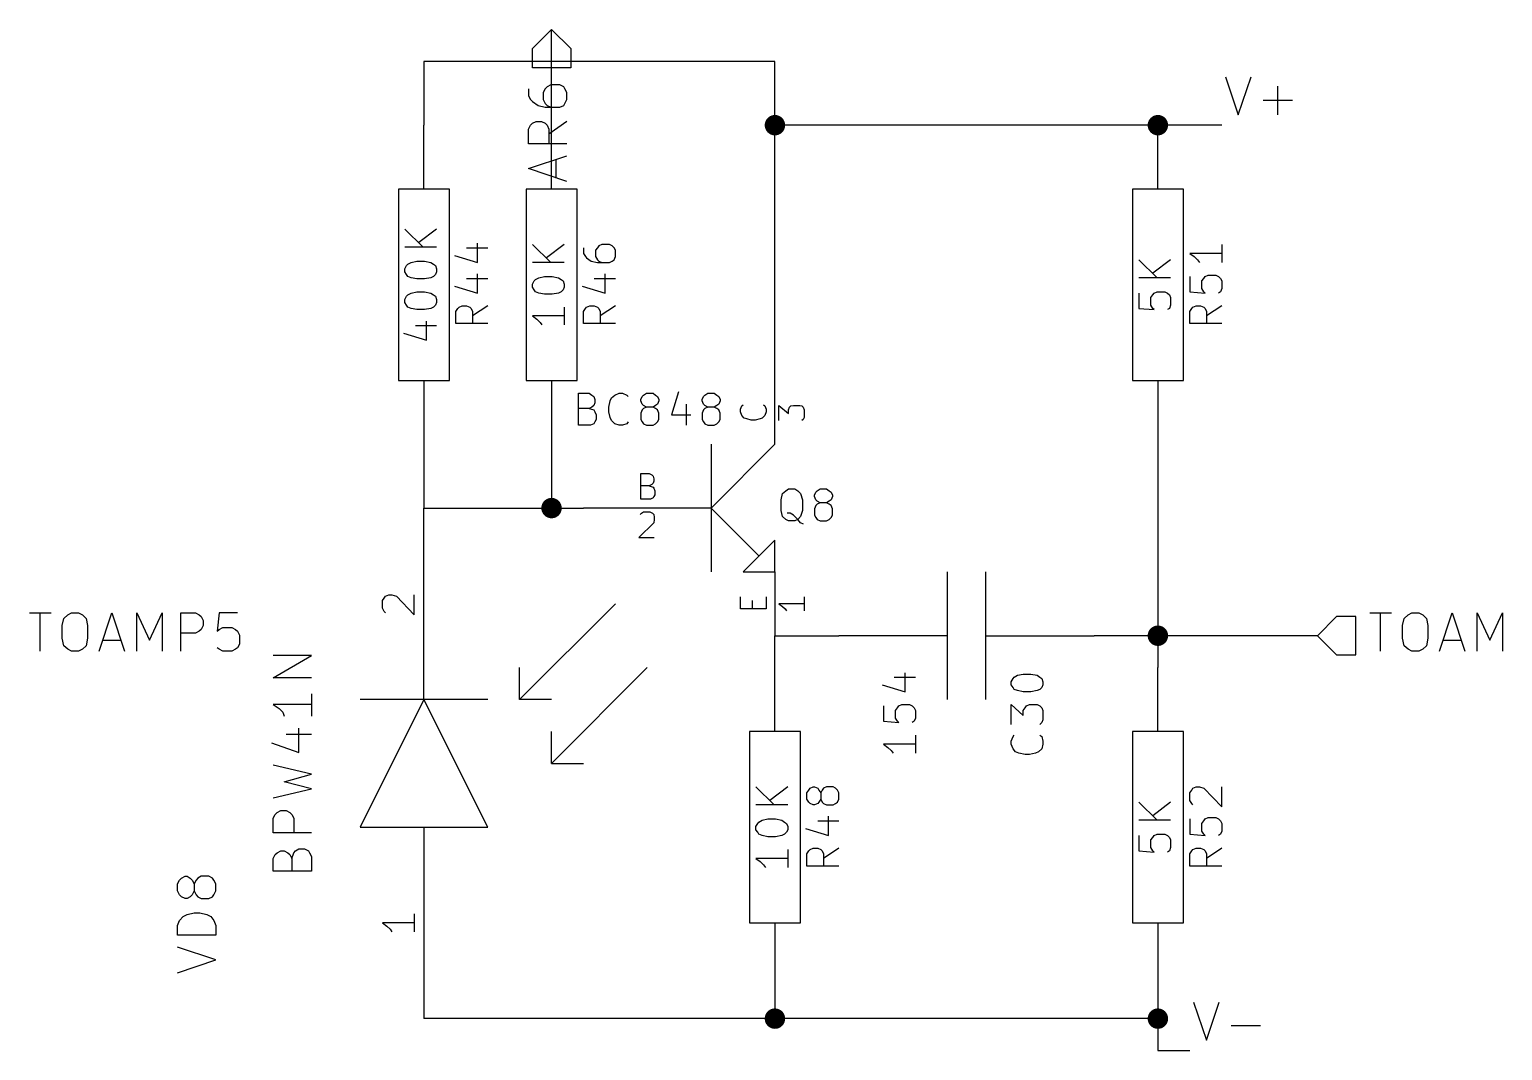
# Model space of a CAD drawing. Extents: x 4000 to 113000, y 4000 to 78670.
# Drawn here: x 66320 to 89400, y 37670 to 53670 of the extents above; entities that cross this region are included whole.
import ezdxf

# ---------------------------------------------------------------- set-up
doc = ezdxf.new("R2010")
doc.units = 0
doc.layers.add('BLACK', color=1, linetype='CONTINUOUS')

msp = doc.modelspace()

# ---------------------------------------------------------------- linework, layer by layer
at = {"layer": 'BLACK'}
for p, q in [((74200, 53370), (74500, 53670)), ((74500, 52170), (74500, 53670)), ((74500, 53670), (74800, 53370)), ((74200, 53070), (74200, 53370)), ((74800, 53370), (74800, 53070)), ((78000, 53170), (72500, 53170)), ((72500, 53170), (72500, 52170)), ((78000, 48170), (78000, 53170)), ((74800, 53070), (74200, 53070)), ((85060, 52930), (85260, 52330)), ((85260, 52330), (85460, 52930)), ((74140, 52740), (74140, 52630)), ((74140, 52630), (74170, 52570)), ((74400, 52740), (74370, 52680)), ((74370, 52680), (74370, 52570)), ((74430, 52770), (74400, 52740)), ((74490, 52800), (74430, 52770)), ((74630, 52800), (74490, 52800)), ((74690, 52770), (74630, 52800)), ((74710, 52740), (74690, 52770)), ((74740, 52680), (74710, 52740)), ((74740, 52570), (74740, 52680)), ((85880, 52330), (85880, 52780)), ((74170, 52570), (74200, 52540)), ((74200, 52540), (74290, 52480)), ((74290, 52480), (74400, 52450)), ((74370, 52570), (74400, 52510)), ((74400, 52510), (74430, 52480)), ((74400, 52450), (74630, 52450)), ((74430, 52480), (74490, 52450)), ((74630, 52450), (74690, 52480)), ((74690, 52480), (74710, 52510)), ((74710, 52510), (74740, 52570)), ((85650, 52560), (86110, 52560)), ((72500, 51170), (72500, 52170)), ((74140, 52110), (74170, 52170)), ((74170, 52170), (74200, 52200)), ((74200, 52200), (74260, 52230)), ((74260, 52230), (74340, 52230)), ((74340, 52230), (74400, 52200)), ((74400, 52200), (74430, 52170)), ((74430, 52170), (74460, 52110)), ((74740, 52230), (74460, 52030)), ((74500, 51170), (74500, 52170)), ((85000, 52170), (78000, 52170)), ((84000, 51170), (84000, 52170)), ((74140, 51880), (74140, 52110)), ((74460, 52110), (74460, 51880)), ((74740, 51880), (74140, 51880)), ((74140, 51490), (74740, 51690)), ((74740, 51290), (74140, 51490)), ((74570, 51340), (74570, 51630)), ((72100, 51170), (72100, 48170)), ((72900, 51170), (72100, 51170)), ((72900, 48170), (72900, 51170)), ((74100, 51170), (74100, 48170)), ((74900, 51170), (74100, 51170)), ((74900, 48170), (74900, 51170)), ((83600, 51170), (83600, 48170)), ((84400, 51170), (83600, 51170)), ((84400, 48170), (84400, 51170)), ((72200, 50540), (72490, 50260)), ((72700, 50540), (72420, 50330)), ((73340, 50020), (73340, 50320)), ((72700, 50260), (72200, 50260)), ((72980, 50130), (73340, 50020)), ((73170, 50250), (73500, 50250)), ((74200, 50300), (74490, 50020)), ((74700, 50300), (74420, 50090)), ((75000, 50250), (75000, 50160)), ((75000, 50160), (75030, 50110)), ((75030, 50110), (75050, 50090)), ((75050, 50090), (75120, 50040)), ((75220, 50250), (75190, 50210)), ((75190, 50210), (75190, 50110)), ((75190, 50110), (75220, 50060)), ((75240, 50280), (75220, 50250)), ((75290, 50300), (75240, 50280)), ((75410, 50300), (75290, 50300)), ((75450, 50280), (75410, 50300)), ((75480, 50250), (75450, 50280)), ((75500, 50210), (75480, 50250)), ((75480, 50060), (75500, 50110)), ((75500, 50110), (75500, 50210)), ((85000, 50160), (84500, 50160)), ((84500, 50160), (84570, 50110)), ((84570, 50110), (84620, 50060)), ((85000, 50300), (85000, 50020)), ((72200, 49920), (72230, 49970)), ((72200, 49870), (72200, 49920)), ((72230, 49830), (72200, 49870)), ((72230, 49970), (72250, 49990)), ((72250, 49990), (72300, 50020)), ((72300, 50020), (72390, 50040)), ((72390, 50040), (72510, 50040)), ((72510, 50040), (72610, 50020)), ((72610, 50020), (72650, 49990)), ((72650, 49990), (72680, 49970)), ((72680, 49970), (72700, 49920)), ((72700, 49870), (72680, 49830)), ((72700, 49920), (72700, 49870)), ((74700, 50020), (74200, 50020)), ((75120, 50040), (75220, 50020)), ((75220, 50060), (75240, 50040)), ((75220, 50020), (75410, 50020)), ((75240, 50040), (75290, 50020)), ((75410, 50020), (75450, 50040)), ((75450, 50040), (75480, 50060)), ((83700, 50060), (83990, 49780)), ((84200, 50060), (83920, 49850)), ((84620, 50060), (84650, 50020)), ((72250, 49800), (72230, 49830)), ((72300, 49780), (72250, 49800)), ((72390, 49760), (72300, 49780)), ((72510, 49760), (72390, 49760)), ((72610, 49780), (72510, 49760)), ((72650, 49800), (72610, 49780)), ((72680, 49830), (72650, 49800)), ((72980, 49650), (73340, 49540)), ((73170, 49770), (73500, 49770)), ((73340, 49540), (73340, 49840)), ((74200, 49680), (74230, 49730)), ((74200, 49630), (74200, 49680)), ((74230, 49590), (74200, 49630)), ((74230, 49730), (74250, 49750)), ((74250, 49750), (74300, 49780)), ((74300, 49780), (74390, 49800)), ((74390, 49800), (74510, 49800)), ((74510, 49800), (74610, 49780)), ((74610, 49780), (74650, 49750)), ((74650, 49750), (74680, 49730)), ((74680, 49730), (74700, 49680)), ((74700, 49630), (74680, 49590)), ((74700, 49680), (74700, 49630)), ((74980, 49650), (75340, 49540)), ((75170, 49770), (75500, 49770)), ((75340, 49540), (75340, 49840)), ((84200, 49780), (83700, 49780)), ((84500, 49800), (84500, 49560)), ((84690, 49730), (84720, 49770)), ((84690, 49610), (84690, 49730)), ((84720, 49770), (84740, 49800)), ((84740, 49800), (84790, 49820)), ((84790, 49820), (84910, 49820)), ((84910, 49820), (84950, 49800)), ((84950, 49800), (84980, 49770)), ((84980, 49770), (85000, 49730)), ((85000, 49730), (85000, 49610)), ((72200, 49440), (72230, 49490)), ((72200, 49390), (72200, 49440)), ((72230, 49490), (72250, 49510)), ((72250, 49510), (72300, 49540)), ((72300, 49540), (72390, 49560)), ((72390, 49560), (72510, 49560)), ((72510, 49560), (72610, 49540)), ((72610, 49540), (72650, 49510)), ((72650, 49510), (72680, 49490)), ((72680, 49490), (72700, 49440)), ((72700, 49440), (72700, 49390)), ((74250, 49560), (74230, 49590)), ((74300, 49540), (74250, 49560)), ((74390, 49520), (74300, 49540)), ((74510, 49520), (74390, 49520)), ((74610, 49540), (74510, 49520)), ((74650, 49560), (74610, 49540)), ((74680, 49590), (74650, 49560)), ((83700, 49540), (83700, 49300)), ((83890, 49470), (83920, 49510)), ((83890, 49350), (83890, 49470)), ((83920, 49510), (83940, 49540)), ((83940, 49540), (83990, 49560)), ((83990, 49560), (84110, 49560)), ((84110, 49560), (84150, 49540)), ((84150, 49540), (84180, 49510)), ((84180, 49510), (84200, 49470)), ((84200, 49470), (84200, 49350)), ((84500, 49560), (84740, 49540)), ((84720, 49560), (84690, 49610)), ((84740, 49540), (84720, 49560)), ((84980, 49560), (84950, 49540)), ((85000, 49610), (84980, 49560)), ((72230, 49350), (72200, 49390)), ((72250, 49320), (72230, 49350)), ((72300, 49300), (72250, 49320)), ((72390, 49280), (72300, 49300)), ((72510, 49280), (72390, 49280)), ((72610, 49300), (72510, 49280)), ((72650, 49320), (72610, 49300)), ((72680, 49350), (72650, 49320)), ((72700, 49390), (72680, 49350)), ((73000, 49250), (73030, 49300)), ((73000, 49060), (73000, 49250)), ((73030, 49300), (73050, 49320)), ((73050, 49320), (73100, 49340)), ((73100, 49340), (73170, 49340)), ((73170, 49340), (73220, 49320)), ((73220, 49320), (73240, 49300)), ((73240, 49300), (73260, 49250)), ((73500, 49340), (73260, 49180)), ((73260, 49250), (73260, 49060)), ((74700, 49180), (74200, 49180)), ((74200, 49180), (74270, 49130)), ((74700, 49320), (74700, 49040)), ((75000, 49250), (75030, 49300)), ((75000, 49060), (75000, 49250)), ((75030, 49300), (75050, 49320)), ((75050, 49320), (75100, 49340)), ((75100, 49340), (75170, 49340)), ((75170, 49340), (75220, 49320)), ((75220, 49320), (75240, 49300)), ((75240, 49300), (75260, 49250)), ((75500, 49340), (75260, 49180)), ((75260, 49250), (75260, 49060)), ((83700, 49300), (83940, 49280)), ((83920, 49300), (83890, 49350)), ((83940, 49280), (83920, 49300)), ((84180, 49300), (84150, 49280)), ((84200, 49350), (84180, 49300)), ((84500, 49250), (84530, 49300)), ((84500, 49060), (84500, 49250)), ((84530, 49300), (84550, 49320)), ((84550, 49320), (84600, 49340)), ((84600, 49340), (84670, 49340)), ((84670, 49340), (84720, 49320)), ((84720, 49320), (84740, 49300)), ((84740, 49300), (84760, 49250)), ((85000, 49340), (84760, 49180)), ((84760, 49250), (84760, 49060)), ((72370, 49030), (72700, 49030)), ((72540, 48800), (72540, 49100)), ((73500, 49060), (73000, 49060)), ((74270, 49130), (74320, 49080)), ((74320, 49080), (74350, 49040)), ((75500, 49060), (75000, 49060)), ((85000, 49060), (84500, 49060)), ((72180, 48910), (72540, 48800)), ((72100, 48170), (72900, 48170)), ((72500, 48170), (72500, 47170)), ((74100, 48170), (74900, 48170)), ((74500, 48170), (74500, 47170)), ((78000, 47170), (78000, 48170)), ((83600, 48170), (84400, 48170)), ((84000, 48170), (84000, 47170)), ((74920, 47470), (74920, 47970)), ((74920, 47970), (75090, 47970)), ((75090, 47970), (75130, 47940)), ((75130, 47940), (75160, 47920)), ((75160, 47780), (75130, 47750)), ((75160, 47920), (75180, 47870)), ((75180, 47820), (75160, 47780)), ((75180, 47870), (75180, 47820)), ((75400, 47750), (75420, 47850)), ((75420, 47850), (75440, 47900)), ((75440, 47900), (75490, 47940)), ((75490, 47940), (75560, 47970)), ((75560, 47970), (75610, 47970)), ((75610, 47970), (75680, 47940)), ((75680, 47940), (75700, 47920)), ((75900, 47870), (75920, 47920)), ((75900, 47850), (75900, 47870)), ((75920, 47800), (75900, 47850)), ((75920, 47920), (75940, 47940)), ((75940, 47780), (75920, 47800)), ((75940, 47940), (75990, 47970)), ((75990, 47750), (75940, 47780)), ((75990, 47970), (76090, 47970)), ((76090, 47970), (76130, 47940)), ((76130, 47780), (76090, 47750)), ((76130, 47940), (76160, 47920)), ((76160, 47800), (76130, 47780)), ((76160, 47920), (76180, 47870)), ((76180, 47850), (76160, 47800)), ((76180, 47870), (76180, 47850)), ((76490, 47990), (76380, 47630)), ((76610, 47800), (76610, 47470)), ((76860, 47870), (76880, 47920)), ((76860, 47850), (76860, 47870)), ((76880, 47800), (76860, 47850)), ((76880, 47920), (76900, 47940)), ((76900, 47780), (76880, 47800)), ((76900, 47940), (76950, 47970)), ((76950, 47750), (76900, 47780)), ((76950, 47970), (77050, 47970)), ((77050, 47970), (77090, 47940)), ((77090, 47780), (77050, 47750)), ((77090, 47940), (77120, 47920)), ((77120, 47800), (77090, 47780)), ((77120, 47920), (77140, 47870)), ((77140, 47850), (77120, 47800)), ((77140, 47870), (77140, 47850)), ((77480, 47770), (77500, 47790)), ((77820, 47790), (77840, 47770)), ((78060, 47540), (78060, 47780)), ((78060, 47780), (78210, 47650)), ((78250, 47770), (78290, 47780)), ((78290, 47780), (78390, 47780)), ((78390, 47780), (78420, 47770)), ((75090, 47730), (74920, 47730)), ((75130, 47750), (75090, 47730)), ((75090, 47730), (75160, 47710)), ((75160, 47710), (75180, 47680)), ((75180, 47680), (75200, 47630)), ((75200, 47560), (75180, 47520)), ((75200, 47630), (75200, 47560)), ((75400, 47680), (75400, 47750)), ((75420, 47590), (75400, 47680)), ((75440, 47540), (75420, 47590)), ((75920, 47710), (75900, 47660)), ((75900, 47660), (75900, 47560)), ((75900, 47560), (75920, 47520)), ((75940, 47730), (75920, 47710)), ((75990, 47750), (75940, 47730)), ((76090, 47750), (75990, 47750)), ((76130, 47730), (76090, 47750)), ((76160, 47710), (76130, 47730)), ((76180, 47660), (76160, 47710)), ((76160, 47520), (76180, 47560)), ((76180, 47560), (76180, 47660)), ((76380, 47630), (76680, 47630)), ((76880, 47710), (76860, 47660)), ((76860, 47660), (76860, 47560)), ((76860, 47560), (76880, 47520)), ((76900, 47730), (76880, 47710)), ((76950, 47750), (76900, 47730)), ((77050, 47750), (76950, 47750)), ((77090, 47730), (77050, 47750)), ((77120, 47710), (77090, 47730)), ((77140, 47660), (77120, 47710)), ((77120, 47520), (77140, 47560)), ((77140, 47560), (77140, 47660)), ((77460, 47720), (77480, 47770)), ((77460, 47680), (77460, 47720)), ((77480, 47620), (77460, 47680)), ((77520, 47580), (77480, 47620)), ((77560, 47570), (77520, 47580)), ((77630, 47550), (77560, 47570)), ((77690, 47550), (77630, 47550)), ((77770, 47570), (77690, 47550)), ((77800, 47580), (77770, 47570)), ((77840, 47620), (77800, 47580)), ((77840, 47770), (77860, 47720)), ((77860, 47680), (77840, 47620)), ((77860, 47720), (77860, 47680)), ((78210, 47710), (78230, 47750)), ((78210, 47650), (78210, 47710)), ((78230, 47750), (78250, 47770)), ((78420, 47770), (78440, 47750)), ((78440, 47560), (78420, 47540)), ((78440, 47750), (78460, 47710)), ((78460, 47590), (78440, 47560)), ((78460, 47710), (78460, 47590)), ((75110, 47470), (74920, 47470)), ((75160, 47490), (75110, 47470)), ((75180, 47520), (75160, 47490)), ((75490, 47490), (75440, 47540)), ((75560, 47470), (75490, 47490)), ((75610, 47470), (75560, 47470)), ((75680, 47490), (75610, 47470)), ((75700, 47520), (75680, 47490)), ((75920, 47520), (75940, 47490)), ((75940, 47490), (75990, 47470)), ((75990, 47470), (76090, 47470)), ((76090, 47470), (76130, 47490)), ((76130, 47490), (76160, 47520)), ((76880, 47520), (76900, 47490)), ((76900, 47490), (76950, 47470)), ((76950, 47470), (77050, 47470)), ((77050, 47470), (77090, 47490)), ((77090, 47490), (77120, 47520)), ((72500, 47170), (72500, 46170)), ((74500, 47170), (74500, 46170)), ((77000, 46170), (78000, 47170)), ((77000, 47170), (77000, 45170)), ((84000, 47170), (84000, 43670)), ((75900, 46310), (75900, 46710)), ((75900, 46710), (76030, 46710)), ((76030, 46710), (76070, 46690)), ((76070, 46690), (76090, 46670)), ((76090, 46670), (76100, 46630)), ((76100, 46630), (76100, 46590)), ((76030, 46520), (75900, 46520)), ((76070, 46540), (76030, 46520)), ((76030, 46520), (76090, 46500)), ((76090, 46560), (76070, 46540)), ((76100, 46590), (76090, 46560)), ((76090, 46500), (76100, 46480)), ((76100, 46480), (76120, 46440)), ((76120, 46440), (76120, 46380)), ((78100, 46300), (78120, 46400)), ((78120, 46400), (78170, 46440)), ((78170, 46440), (78210, 46470)), ((78210, 46470), (78310, 46470)), ((78310, 46470), (78360, 46440)), ((78360, 46440), (78400, 46400)), ((78400, 46400), (78430, 46300)), ((78620, 46370), (78640, 46420)), ((78640, 46420), (78660, 46440)), ((78660, 46440), (78710, 46470)), ((78710, 46470), (78810, 46470)), ((78810, 46470), (78850, 46440)), ((78850, 46440), (78880, 46420)), ((78880, 46420), (78900, 46370)), ((72500, 46170), (75000, 46170)), ((72500, 43170), (72500, 46170)), ((77000, 46170), (75000, 46170)), ((76050, 46310), (75900, 46310)), ((76090, 46330), (76050, 46310)), ((76100, 46350), (76090, 46330)), ((76120, 46380), (76100, 46350)), ((77000, 46170), (77750, 45420)), ((78100, 46130), (78100, 46300)), ((78430, 46300), (78430, 46130)), ((78620, 46350), (78620, 46370)), ((78640, 46300), (78620, 46350)), ((78640, 46210), (78620, 46160)), ((78620, 46160), (78620, 46060)), ((78660, 46280), (78640, 46300)), ((78660, 46230), (78640, 46210)), ((78710, 46250), (78660, 46280)), ((78710, 46250), (78660, 46230)), ((78810, 46250), (78710, 46250)), ((78850, 46280), (78810, 46250)), ((78850, 46230), (78810, 46250)), ((78880, 46300), (78850, 46280)), ((78880, 46210), (78850, 46230)), ((78900, 46350), (78880, 46300)), ((78900, 46160), (78880, 46210)), ((78900, 46370), (78900, 46350)), ((78900, 46060), (78900, 46160)), ((76100, 45940), (75870, 45710)), ((75890, 46070), (75910, 46090)), ((75910, 46090), (75940, 46110)), ((75940, 46110), (76040, 46110)), ((76040, 46110), (76080, 46090)), ((76080, 46090), (76100, 46070)), ((76100, 46070), (76110, 46030)), ((76110, 45990), (76100, 45940)), ((76110, 46030), (76110, 45990)), ((78120, 46040), (78100, 46130)), ((78170, 45990), (78120, 46040)), ((78210, 45970), (78170, 45990)), ((78240, 46090), (78190, 46090)), ((78310, 45970), (78210, 45970)), ((78290, 46060), (78240, 46090)), ((78360, 45990), (78290, 46060)), ((78360, 45990), (78310, 45970)), ((78400, 46040), (78360, 45990)), ((78400, 45940), (78360, 45990)), ((78430, 46130), (78400, 46040)), ((78450, 45920), (78400, 45940)), ((78620, 46060), (78640, 46020)), ((78640, 46020), (78660, 45990)), ((78660, 45990), (78710, 45970)), ((78710, 45970), (78810, 45970)), ((78810, 45970), (78850, 45990)), ((78850, 45990), (78880, 46020)), ((78880, 46020), (78900, 46060)), ((75870, 45710), (76110, 45710)), ((78000, 45670), (77500, 45170)), ((78000, 45170), (78000, 45670)), ((77500, 45170), (78000, 45170)), ((78000, 45170), (78000, 44170)), ((80700, 45170), (80700, 43170)), ((81300, 45170), (81300, 43170)), ((71880, 44760), (71900, 44790)), ((71900, 44790), (71950, 44810)), ((71950, 44810), (72000, 44810)), ((72000, 44810), (72070, 44790)), ((72070, 44790), (72350, 44500)), ((72350, 44500), (72350, 44810)), ((77460, 44590), (77460, 44780)), ((77860, 44780), (77860, 44590)), ((78460, 44780), (78460, 44560)), ((71850, 44720), (71880, 44760)), ((71850, 44600), (71850, 44720)), ((71880, 44550), (71850, 44600)), ((71900, 44530), (71880, 44550)), ((75500, 44670), (74000, 43170)), ((77860, 44590), (77460, 44590)), ((77650, 44590), (77650, 44720)), ((78460, 44670), (78060, 44670)), ((78060, 44670), (78120, 44630)), ((78120, 44630), (78160, 44590)), ((78160, 44590), (78180, 44560)), ((66320, 44530), (66660, 44530)), ((66490, 43930), (66490, 44530)), ((66830, 44330), (66860, 44440)), ((66830, 44130), (66830, 44330)), ((66860, 44440), (66920, 44500)), ((66920, 44500), (66980, 44530)), ((66980, 44530), (67090, 44530)), ((67090, 44530), (67150, 44500)), ((67150, 44500), (67210, 44440)), ((67210, 44440), (67230, 44330)), ((67230, 44330), (67230, 44130)), ((67410, 43930), (67610, 44530)), ((67610, 44530), (67810, 43930)), ((68000, 43930), (68000, 44530)), ((68000, 44530), (68200, 44100)), ((68200, 44100), (68400, 44530)), ((68400, 44530), (68400, 43930)), ((68690, 43930), (68690, 44530)), ((68690, 44530), (68920, 44530)), ((68920, 44530), (68980, 44500)), ((68980, 44500), (69010, 44470)), ((69010, 44470), (69040, 44410)), ((69040, 44330), (69010, 44270)), ((69040, 44410), (69040, 44330)), ((69290, 44530), (69260, 44240)), ((69580, 44530), (69290, 44530)), ((86800, 44470), (86500, 44170)), ((87100, 44470), (86800, 44470)), ((87100, 43870), (87100, 44470)), ((87320, 44530), (87660, 44530)), ((87490, 43930), (87490, 44530)), ((87830, 44330), (87860, 44440)), ((87830, 44130), (87830, 44330)), ((87860, 44440), (87920, 44500)), ((87920, 44500), (87980, 44530)), ((87980, 44530), (88090, 44530)), ((88090, 44530), (88150, 44500)), ((88150, 44500), (88210, 44440)), ((88210, 44440), (88230, 44330)), ((88230, 44330), (88230, 44130)), ((88410, 43930), (88610, 44530)), ((88610, 44530), (88810, 43930)), ((89000, 43930), (89000, 44530)), ((89000, 44530), (89200, 44100)), ((89200, 44100), (89400, 44530)), ((89400, 44530), (89400, 43930)), ((66860, 44010), (66830, 44130)), ((67230, 44130), (67210, 44010)), ((67460, 44100), (67750, 44100)), ((68920, 44210), (68690, 44210)), ((68980, 44240), (68920, 44210)), ((69010, 44270), (68980, 44240)), ((69260, 44240), (69290, 44270)), ((69290, 44270), (69350, 44300)), ((69350, 44300), (69490, 44300)), ((69490, 44300), (69550, 44270)), ((69550, 44270), (69580, 44240)), ((69580, 44240), (69610, 44180)), ((69610, 44180), (69610, 44040)), ((78000, 43670), (78000, 44170)), ((78000, 44170), (79000, 44170)), ((80700, 44170), (79000, 44170)), ((81300, 44170), (83000, 44170)), ((86500, 44170), (83000, 44170)), ((86500, 44170), (86800, 43870)), ((87860, 44010), (87830, 44130)), ((88230, 44130), (88210, 44010)), ((88460, 44100), (88750, 44100)), ((66920, 43960), (66860, 44010)), ((66980, 43930), (66920, 43960)), ((67090, 43930), (66980, 43930)), ((67150, 43960), (67090, 43930)), ((67210, 44010), (67150, 43960)), ((69290, 43960), (69260, 43980)), ((69350, 43930), (69290, 43960)), ((69490, 43930), (69350, 43930)), ((69550, 43960), (69490, 43930)), ((69580, 43980), (69550, 43960)), ((69610, 44040), (69580, 43980)), ((70140, 43510), (70740, 43860)), ((70740, 43860), (70140, 43860)), ((86800, 43870), (87100, 43870)), ((87920, 43960), (87860, 44010)), ((87980, 43930), (87920, 43960)), ((88090, 43930), (87980, 43930)), ((88150, 43960), (88090, 43930)), ((88210, 44010), (88150, 43960)), ((74000, 43170), (74000, 43670)), ((76000, 43670), (74500, 42170)), ((78000, 42670), (78000, 43670)), ((84000, 42670), (84000, 43670)), ((70740, 43510), (70140, 43510)), ((79680, 43400), (80040, 43290)), ((79870, 43520), (80200, 43520)), ((80040, 43290), (80040, 43590)), ((81700, 43450), (81730, 43500)), ((81700, 43400), (81700, 43450)), ((81730, 43360), (81700, 43400)), ((81730, 43500), (81750, 43520)), ((81750, 43520), (81800, 43550)), ((81800, 43550), (81890, 43570)), ((81890, 43570), (82010, 43570)), ((82010, 43570), (82110, 43550)), ((82110, 43550), (82150, 43520)), ((82150, 43520), (82180, 43500)), ((82180, 43500), (82200, 43450)), ((82200, 43400), (82180, 43360)), ((82200, 43450), (82200, 43400)), ((70740, 43260), (70740, 42910)), ((73500, 43170), (71500, 43170)), ((72500, 43170), (71500, 41170)), ((73500, 41170), (72500, 43170)), ((74500, 43170), (74000, 43170)), ((81750, 43330), (81730, 43360)), ((81800, 43310), (81750, 43330)), ((81890, 43290), (81800, 43310)), ((82010, 43290), (81890, 43290)), ((82110, 43310), (82010, 43290)), ((82150, 43330), (82110, 43310)), ((82180, 43360), (82150, 43330)), ((70740, 43090), (70140, 43090)), ((70140, 43090), (70230, 43030)), ((70230, 43030), (70290, 42970)), ((70290, 42970), (70310, 42910)), ((79700, 43070), (79700, 42830)), ((79890, 43000), (79920, 43040)), ((79890, 42880), (79890, 43000)), ((79920, 43040), (79940, 43070)), ((79940, 43070), (79990, 43090)), ((79990, 43090), (80110, 43090)), ((80110, 43090), (80150, 43070)), ((80150, 43070), (80180, 43040)), ((80180, 43040), (80200, 43000)), ((80200, 43000), (80200, 42880)), ((81700, 42780), (81700, 43090)), ((81700, 43090), (81890, 42920)), ((81890, 43000), (81920, 43040)), ((81890, 42920), (81890, 43000)), ((81920, 43040), (81940, 43070)), ((81940, 43070), (81990, 43090)), ((81990, 43090), (82110, 43090)), ((82110, 43090), (82150, 43070)), ((82150, 43070), (82180, 43040)), ((82180, 43040), (82200, 43000)), ((82200, 43000), (82200, 42850)), ((70540, 42340), (70540, 42720)), ((79700, 42830), (79940, 42810)), ((79920, 42830), (79890, 42880)), ((79940, 42810), (79920, 42830)), ((80180, 42830), (80150, 42810)), ((80200, 42880), (80180, 42830)), ((82180, 42810), (82150, 42780)), ((82200, 42850), (82180, 42810)), ((70110, 42490), (70540, 42340)), ((70340, 42630), (70740, 42630)), ((74500, 42170), (74500, 42670)), ((77600, 42670), (77600, 39670)), ((78400, 42670), (77600, 42670)), ((78400, 39670), (78400, 42670)), ((80200, 42470), (79700, 42470)), ((79700, 42470), (79770, 42420)), ((80200, 42610), (80200, 42330)), ((81700, 42520), (81730, 42590)), ((81700, 42470), (81700, 42520)), ((81730, 42400), (81700, 42470)), ((81730, 42590), (81750, 42610)), ((82150, 42610), (82180, 42590)), ((82180, 42590), (82200, 42520)), ((82200, 42470), (82180, 42400)), ((82200, 42520), (82200, 42470)), ((83600, 42670), (83600, 39670)), ((84400, 42670), (83600, 42670)), ((84400, 39670), (84400, 42670)), ((79770, 42420), (79820, 42370)), ((79820, 42370), (79850, 42330)), ((81770, 42350), (81730, 42400)), ((81820, 42330), (81770, 42350)), ((81920, 42310), (81820, 42330)), ((81990, 42310), (81920, 42310)), ((82080, 42330), (81990, 42310)), ((82130, 42350), (82080, 42330)), ((82180, 42400), (82130, 42350)), ((70740, 42000), (70140, 42140)), ((74500, 42170), (75000, 42170)), ((70310, 41880), (70740, 42000)), ((70740, 41770), (70310, 41880)), ((77700, 41800), (77990, 41520)), ((78200, 41800), (77920, 41590)), ((78530, 41750), (78550, 41780)), ((78550, 41780), (78600, 41800)), ((78600, 41800), (78620, 41800)), ((78620, 41800), (78670, 41780)), ((78670, 41780), (78690, 41750)), ((78760, 41780), (78740, 41750)), ((78810, 41800), (78760, 41780)), ((78910, 41800), (78810, 41800)), ((78950, 41780), (78910, 41800)), ((78980, 41750), (78950, 41780)), ((84530, 41750), (84550, 41780)), ((84550, 41780), (84600, 41800)), ((84600, 41800), (84650, 41800)), ((84650, 41800), (84720, 41780)), ((84720, 41780), (85000, 41490)), ((85000, 41490), (85000, 41800)), ((70140, 41630), (70740, 41770)), ((78500, 41710), (78530, 41750)), ((78500, 41610), (78500, 41710)), ((78530, 41560), (78500, 41610)), ((78550, 41540), (78530, 41560)), ((78690, 41560), (78670, 41540)), ((78690, 41750), (78720, 41710)), ((78720, 41610), (78690, 41560)), ((78740, 41750), (78720, 41710)), ((78720, 41710), (78720, 41610)), ((78720, 41610), (78740, 41560)), ((78740, 41560), (78760, 41540)), ((78950, 41540), (78980, 41560)), ((79000, 41710), (78980, 41750)), ((78980, 41560), (79000, 41610)), ((79000, 41610), (79000, 41710)), ((83700, 41560), (83990, 41280)), ((84200, 41560), (83920, 41350)), ((84500, 41710), (84530, 41750)), ((84500, 41590), (84500, 41710)), ((84530, 41540), (84500, 41590)), ((70140, 41310), (70170, 41370)), ((70170, 41370), (70200, 41400)), ((70200, 41400), (70260, 41430)), ((70260, 41430), (70340, 41430)), ((70340, 41430), (70400, 41400)), ((70400, 41400), (70430, 41370)), ((70430, 41370), (70460, 41310)), ((78200, 41520), (77700, 41520)), ((78600, 41520), (78550, 41540)), ((78620, 41520), (78600, 41520)), ((78670, 41540), (78620, 41520)), ((78760, 41540), (78810, 41520)), ((78810, 41520), (78910, 41520)), ((78840, 41040), (78840, 41340)), ((78910, 41520), (78950, 41540)), ((84550, 41520), (84530, 41540)), ((84740, 41300), (84790, 41320)), ((84790, 41320), (84910, 41320)), ((84910, 41320), (84950, 41300)), ((70140, 41080), (70140, 41310)), ((70460, 41310), (70460, 41080)), ((71500, 41170), (73000, 41170)), ((72500, 41170), (72500, 38170)), ((73000, 41170), (73500, 41170)), ((77700, 41180), (77730, 41230)), ((77700, 41130), (77700, 41180)), ((77730, 41090), (77700, 41130)), ((77730, 41230), (77750, 41250)), ((77750, 41060), (77730, 41090)), ((77750, 41250), (77800, 41280)), ((77800, 41280), (77890, 41300)), ((77890, 41300), (78010, 41300)), ((78010, 41300), (78110, 41280)), ((78110, 41280), (78150, 41250)), ((78150, 41250), (78180, 41230)), ((78180, 41090), (78150, 41060)), ((78180, 41230), (78200, 41180)), ((78200, 41130), (78180, 41090)), ((78200, 41180), (78200, 41130)), ((78480, 41150), (78840, 41040)), ((78670, 41270), (79000, 41270)), ((84200, 41280), (83700, 41280)), ((84500, 41300), (84500, 41060)), ((84690, 41230), (84720, 41270)), ((84690, 41110), (84690, 41230)), ((84720, 41060), (84690, 41110)), ((84720, 41270), (84740, 41300)), ((84950, 41300), (84980, 41270)), ((84980, 41270), (85000, 41230)), ((85000, 41110), (84980, 41060)), ((85000, 41230), (85000, 41110)), ((70740, 41080), (70140, 41080)), ((77800, 41040), (77750, 41060)), ((77890, 41020), (77800, 41040)), ((78010, 41020), (77890, 41020)), ((78110, 41040), (78010, 41020)), ((78150, 41060), (78110, 41040)), ((83700, 41040), (83700, 40800)), ((83890, 40970), (83920, 41010)), ((83890, 40850), (83890, 40970)), ((83920, 41010), (83940, 41040)), ((83940, 41040), (83990, 41060)), ((83990, 41060), (84110, 41060)), ((84110, 41060), (84150, 41040)), ((84150, 41040), (84180, 41010)), ((84180, 41010), (84200, 40970)), ((84200, 40970), (84200, 40850)), ((84500, 41060), (84740, 41040)), ((84740, 41040), (84720, 41060)), ((84980, 41060), (84950, 41040)), ((70140, 40680), (70170, 40740)), ((70140, 40480), (70140, 40680)), ((70170, 40740), (70200, 40770)), ((70200, 40770), (70260, 40800)), ((70260, 40800), (70310, 40800)), ((70310, 40800), (70370, 40770)), ((70370, 40770), (70400, 40740)), ((70400, 40740), (70430, 40680)), ((70430, 40680), (70460, 40770)), ((70430, 40680), (70430, 40480)), ((70460, 40770), (70490, 40800)), ((70490, 40800), (70540, 40830)), ((70540, 40830), (70630, 40830)), ((70630, 40830), (70690, 40800)), ((70690, 40800), (70710, 40770)), ((70710, 40770), (70740, 40710)), ((70740, 40710), (70740, 40480)), ((78200, 40680), (77700, 40680)), ((77700, 40680), (77770, 40630)), ((77770, 40630), (77820, 40580)), ((78200, 40820), (78200, 40540)), ((78500, 40750), (78530, 40800)), ((78500, 40560), (78500, 40750)), ((78530, 40800), (78550, 40820)), ((78550, 40820), (78600, 40840)), ((78600, 40840), (78670, 40840)), ((78670, 40840), (78720, 40820)), ((78720, 40820), (78740, 40800)), ((78740, 40800), (78760, 40750)), ((79000, 40840), (78760, 40680)), ((78760, 40750), (78760, 40560)), ((83700, 40800), (83940, 40780)), ((83920, 40800), (83890, 40850)), ((83940, 40780), (83920, 40800)), ((84180, 40800), (84150, 40780)), ((84200, 40850), (84180, 40800)), ((84500, 40750), (84530, 40800)), ((84500, 40560), (84500, 40750)), ((84530, 40800), (84550, 40820)), ((84550, 40820), (84600, 40840)), ((84600, 40840), (84670, 40840)), ((84670, 40840), (84720, 40820)), ((84720, 40820), (84740, 40800)), ((84740, 40800), (84760, 40750)), ((85000, 40840), (84760, 40680)), ((84760, 40750), (84760, 40560)), ((68700, 40370), (68760, 40400)), ((68760, 40400), (68790, 40400)), ((68790, 40400), (68840, 40370)), ((69010, 40400), (68960, 40370)), ((69130, 40400), (69010, 40400)), ((69190, 40370), (69130, 40400)), ((70740, 40480), (70140, 40480)), ((77820, 40580), (77850, 40540)), ((79000, 40560), (78500, 40560)), ((85000, 40560), (84500, 40560)), ((68640, 40280), (68670, 40340)), ((68640, 40170), (68640, 40280)), ((68670, 40110), (68640, 40170)), ((68670, 40340), (68700, 40370)), ((68840, 40370), (68870, 40340)), ((68870, 40340), (68900, 40280)), ((68900, 40170), (68870, 40110)), ((68930, 40340), (68900, 40280)), ((68900, 40280), (68900, 40170)), ((68900, 40170), (68930, 40110)), ((68960, 40370), (68930, 40340)), ((69210, 40340), (69190, 40370)), ((69240, 40280), (69210, 40340)), ((69210, 40110), (69240, 40170)), ((69240, 40170), (69240, 40280)), ((68700, 40080), (68670, 40110)), ((68760, 40050), (68700, 40080)), ((68790, 40050), (68760, 40050)), ((68840, 40080), (68790, 40050)), ((68870, 40110), (68840, 40080)), ((68930, 40110), (68960, 40080)), ((68960, 40080), (69010, 40050)), ((69010, 40050), (69130, 40050)), ((69130, 40050), (69190, 40080)), ((69190, 40080), (69210, 40110)), ((68640, 39630), (68670, 39710)), ((68670, 39710), (68730, 39770)), ((68730, 39770), (68790, 39800)), ((68790, 39800), (68900, 39830)), ((68900, 39830), (68990, 39830)), ((68990, 39830), (69100, 39800)), ((69100, 39800), (69160, 39770)), ((69160, 39770), (69210, 39710)), ((69210, 39710), (69240, 39630)), ((72350, 39810), (72350, 39530)), ((68640, 39480), (68640, 39630)), ((69240, 39480), (68640, 39480)), ((69240, 39630), (69240, 39480)), ((72350, 39670), (71850, 39670)), ((71850, 39670), (71920, 39620)), ((71920, 39620), (71970, 39570)), ((71970, 39570), (72000, 39530)), ((77600, 39670), (78400, 39670)), ((78000, 39670), (78000, 38670)), ((83600, 39670), (84400, 39670)), ((84000, 39670), (84000, 38670)), ((69240, 39090), (68640, 39290)), ((68640, 38890), (69240, 39090)), ((78000, 38670), (78000, 38170)), ((84000, 38670), (84000, 37670)), ((84560, 38430), (84760, 37830)), ((84760, 37830), (84960, 38430)), ((84000, 38170), (72500, 38170)), ((85150, 38060), (85610, 38060)), ((84000, 37670), (84500, 37670))]:
    msp.add_line(p, q, dxfattribs=at)
at = {"layer": 'BLACK', "const_width": 160}
for points in [[(77920, 52170, 1), (78080, 52170, 1)], [(83920, 52170, 1), (84080, 52170, 1)], [(74420, 46170, 1), (74580, 46170, 1)], [(83920, 44170, 1), (84080, 44170, 1)], [(77920, 38170, 1), (78080, 38170, 1)], [(83920, 38170, 1), (84080, 38170, 1)]]:
    msp.add_lwpolyline(points, format="xyb", close=True, dxfattribs=at)

doc.saveas('drawing.dxf')
